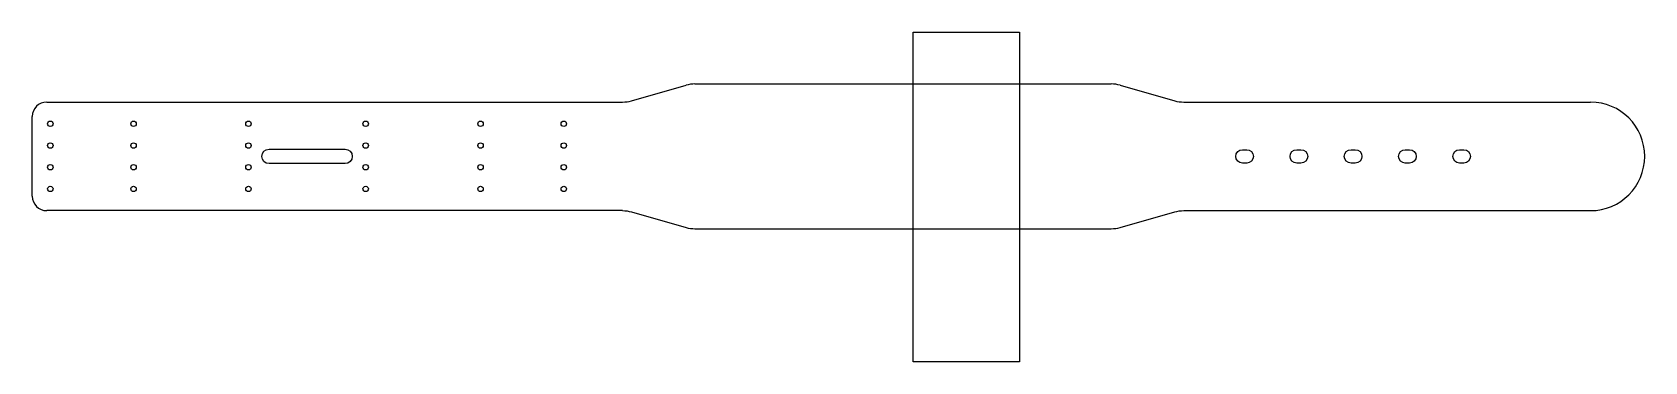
# Model space of a CAD drawing. Header units: millimetres. Extents: x 1473 to 1919, y 1955 to 2046.
import ezdxf

# ---------------------------------------------------------------- set-up
doc = ezdxf.new("R2010")
doc.units = ezdxf.units.MM

msp = doc.modelspace()

# ---------------------------------------------------------------- linework, layer by layer
for p, q in [((1656.64, 2032.14), (1771.68, 2032.14)), ((1639.1, 2027.49), (1654.17, 2031.79)), ((1774.15, 2031.79), (1789.22, 2027.49)), ((1477.48, 2027.14), (1636.62, 2027.14)), ((1791.7, 2027.14), (1904.12, 2027.14)), ((1473.48, 2001.14), (1473.48, 2023.14)), ((1636.62, 1997.14), (1477.48, 1997.14))]:
    msp.add_line(p, q)
msp.add_lwpolyline([(1716.98, 2046.43), (1746.36, 2046.43), (1746.36, 1955.39), (1716.98, 1955.39)], close=True)
for points in [[(1636.62, 1997.14, -0.069687), (1639.1, 1996.79), (1654.17, 1992.49, 0.069687), (1656.64, 1992.14), (1771.68, 1992.14, 0.069687), (1774.15, 1992.49), (1789.22, 1996.79, -0.069687), (1791.7, 1997.14), (1904.12, 1997.14, 1), (1904.12, 2027.14)], [(1559.93, 2010.14), (1538.93, 2010.14, -1), (1538.93, 2014.14), (1559.93, 2014.14, -1), (1559.93, 2010.14)]]:
    msp.add_lwpolyline(points, format="xyb")
for points in [[(1807.94, 2010.29, -1), (1807.94, 2013.99), (1809.12, 2013.99, -1), (1809.12, 2010.29)], [(1822.94, 2010.29, -1), (1822.94, 2013.99), (1824.12, 2013.99, -1), (1824.12, 2010.29)], [(1837.94, 2010.29, -1), (1837.94, 2013.99), (1839.12, 2013.99, -1), (1839.12, 2010.29)], [(1852.94, 2010.29, -1), (1852.94, 2013.99), (1854.12, 2013.99, -1), (1854.12, 2010.29)], [(1867.94, 2010.29, -1), (1867.94, 2013.99), (1869.12, 2013.99, -1), (1869.12, 2010.29)]]:
    msp.add_lwpolyline(points, format="xyb", close=True)
for centre in [(1478.48, 2021.14), (1501.48, 2021.14), (1533.23, 2021.14), (1565.63, 2021.14), (1597.38, 2021.14), (1620.38, 2021.14), (1478.48, 2015.14), (1501.48, 2015.14), (1533.23, 2015.14), (1565.63, 2015.14), (1597.38, 2015.14), (1620.38, 2015.14), (1478.48, 2009.14), (1501.48, 2009.14), (1533.23, 2009.14), (1565.63, 2009.14), (1597.38, 2009.14), (1620.38, 2009.14), (1478.48, 2003.14), (1501.48, 2003.14), (1533.23, 2003.14), (1565.63, 2003.14), (1597.38, 2003.14), (1620.38, 2003.14)]:
    msp.add_circle(centre, 0.75)
for centre, radius, start, end in [((1656.64, 2023.14), 9, 90, 105.9454), ((1771.68, 2023.14), 9, 74.0546, 90), ((1477.48, 2023.14), 4, 90, 180), ((1636.62, 2036.14), 9, 270, 285.9454), ((1791.7, 2036.14), 9, 254.0546, 270), ((1901.62, 2012.14), 17.5, 359.9043, 0.0957), ((1477.48, 2001.14), 4, 180, 270)]:
    msp.add_arc(centre, radius, start, end)

doc.saveas('drawing.dxf')
